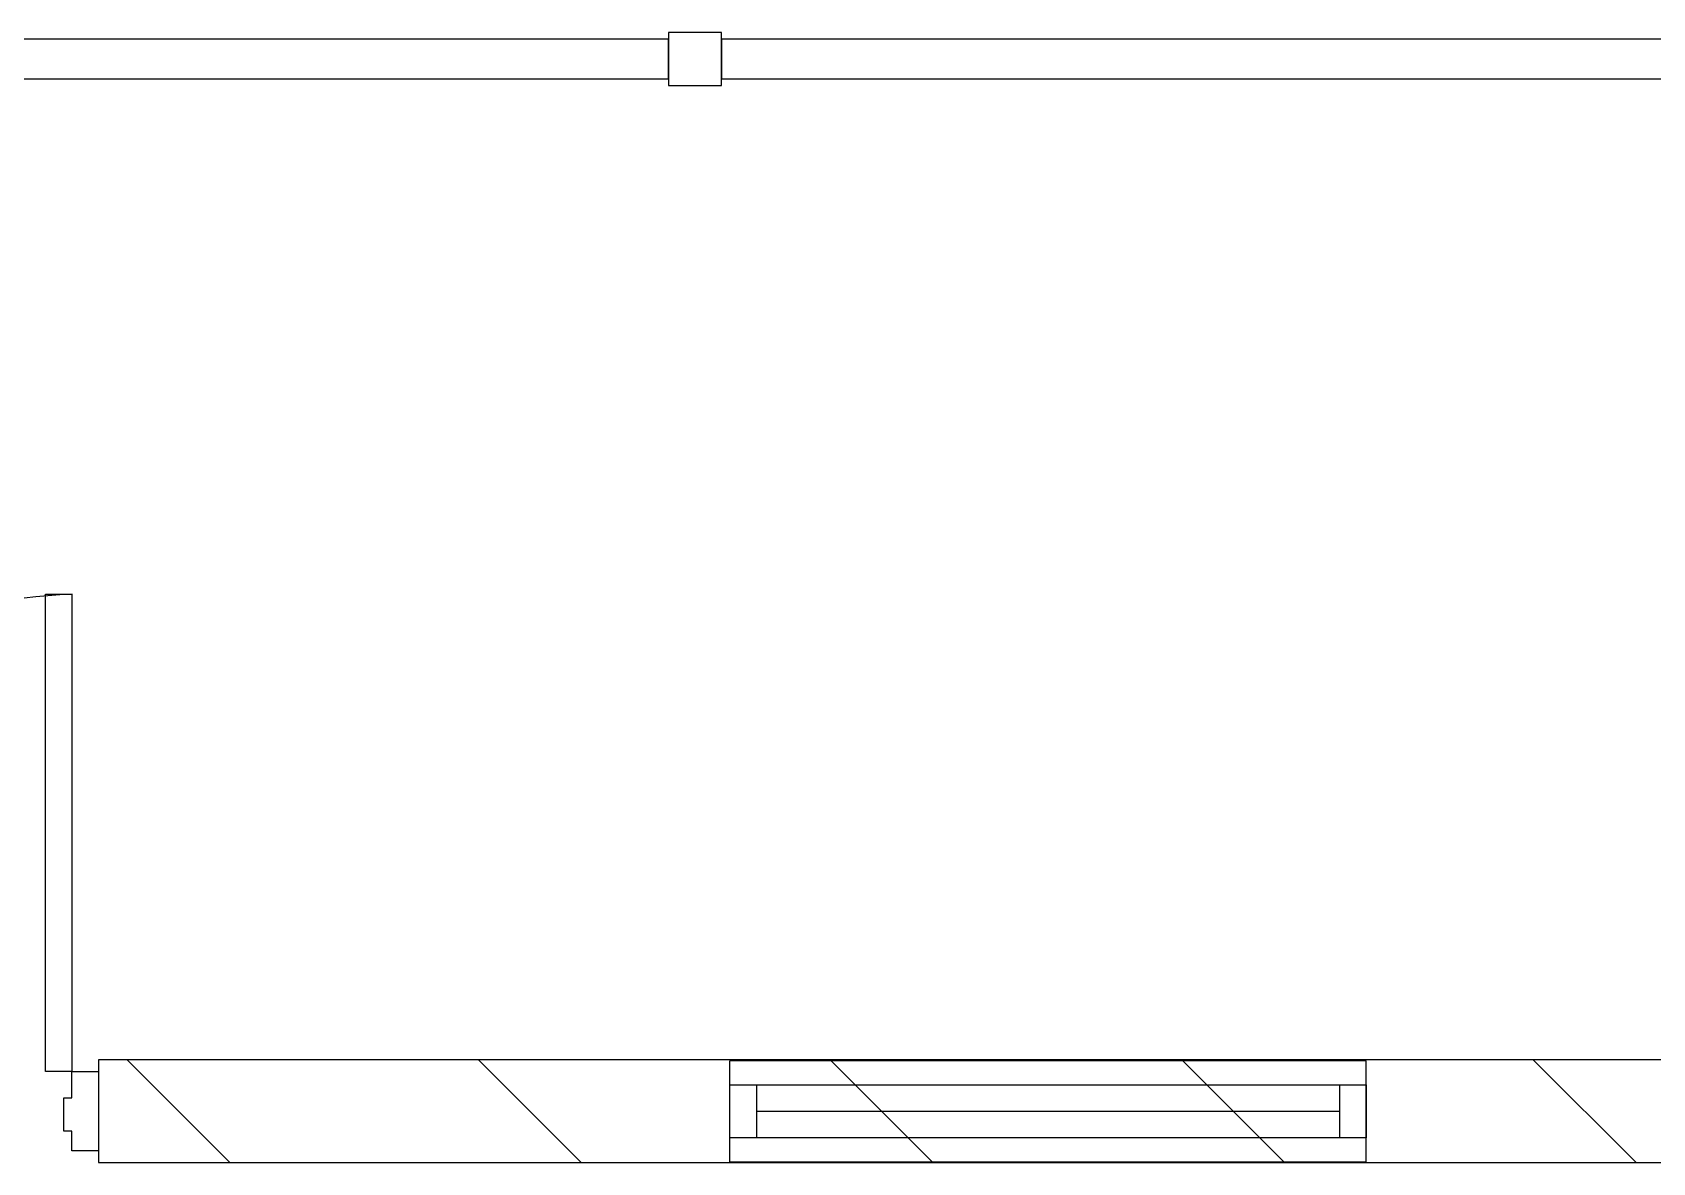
# Model space of a CAD drawing. Header units: inches. Extents: x -233729 to 737493, y -275239 to 196021.
# Drawn here: x 368896 to 372000, y -218222 to -216057 of the extents above; entities that cross this region are included whole.
import ezdxf

# ---------------------------------------------------------------- set-up
doc = ezdxf.new("R2010")
doc.units = ezdxf.units.IN
doc.header["$MEASUREMENT"] = 0
for name, color, linetype in [('_FL_FAC_OFFICES', 252, 'Continuous'), ('_FL_FAC_SAFETY', 2, 'Continuous'), ('_FL_FAC_WALLS', 252, 'Continuous')]:
    doc.layers.add(name, color=color, linetype=linetype)

# ---------------------------------------------------------------- blocks, each defined once
blk = doc.blocks.new('*U163')
at = {"color": 0}
for points in [[(1215.5, 895.8), (1164.7, 895.8), (1164.7, 946.6), (1317.1, 946.6), (1317.1, 895.8), (1279, 895.8), (1279, 879.9), (1215.5, 879.9)], [(1164.7, 895.8), (1164.7, 845), (250.3, 845), (250.3, 895.8)], [(1215.5, -18.6), (1164.7, -18.6), (1164.7, -69.4), (1317.1, -69.4), (1317.1, -18.6), (1279, -18.6), (1279, -2.7), (1215.5, -2.7)]]:
    blk.add_lwpolyline(points, close=True, dxfattribs=at)
blk.add_arc((1201.1, 932.2), 951.5, 182.1901, 267.8099, dxfattribs=at)
blk = doc.blocks.new('Safety Rail_Logistics')
at = {"color": 0}
for points in [[(9702.8, -101.6), (9804.4, -101.6), (9804.4, 0), (9702.8, 0)], [(7366, -12.7), (7366, -88.9), (9702.8, -88.9), (9702.8, -12.7)], [(9804.4, -12.7), (9804.4, -88.9), (12141.2, -88.9), (12141.2, -12.7)]]:
    blk.add_lwpolyline(points, close=True, dxfattribs=at)
blk = doc.blocks.new('FL_Building')
at = {"layer": '_FL_FAC_OFFICES', "transparency": 33554687}
h = blk.add_hatch(dxfattribs=at)
h.set_pattern_fill('ANSI31', color=8, scale=150, angle=90)
h.set_pattern_definition([(135, (830121.37, -942416.37), (-336.7596, -336.7596), [])])
h.paths.add_polyline_path([(2255922.5, -302305.1), (2255922.5, -302501.9), (2259580.1, -302501.9), (2259580.1, -302305.1)])
at = {"layer": '_FL_FAC_OFFICES', "color": 0}
for p, q in [((2257132, -302500.3), (2257132, -302306.7)), ((2257132, -302500.3), (2257132, -302306.7)), ((2258351.2, -302306.7), (2257132, -302306.7)), ((2258351.2, -302500.3), (2258351.2, -302306.7)), ((2258351.2, -302500.3), (2258351.2, -302306.7)), ((2257132, -302454.3), (2257132, -302352.7)), ((2257132, -302352.7), (2257182.8, -302352.7)), ((2257132, -302352.7), (2257182.8, -302352.7)), ((2257132, -302352.7), (2258351.2, -302352.7)), ((2257182.8, -302352.7), (2257182.8, -302454.3)), ((2257182.8, -302352.7), (2257182.8, -302454.3)), ((2258300.4, -302454.3), (2258300.4, -302352.7)), ((2258300.4, -302352.7), (2258351.2, -302352.7)), ((2258300.4, -302352.7), (2258351.2, -302352.7)), ((2258300.4, -302454.3), (2258300.4, -302352.7)), ((2258351.2, -302352.7), (2258351.2, -302454.3)), ((2258351.2, -302352.7), (2258351.2, -302454.3)), ((2257182.8, -302403.5), (2258300.4, -302403.5)), ((2257182.8, -302454.3), (2257132, -302454.3)), ((2257182.8, -302454.3), (2257132, -302454.3)), ((2258351.2, -302454.3), (2257132, -302454.3)), ((2258351.2, -302454.3), (2258300.4, -302454.3)), ((2258351.2, -302454.3), (2258300.4, -302454.3)), ((2257132, -302500.3), (2258351.2, -302500.3))]:
    blk.add_line(p, q, dxfattribs=at)
blk.add_lwpolyline([(2255922.5, -302305.1), (2255922.5, -302501.9), (2259580.1, -302501.9), (2259580.1, -302305.1)], close=True, dxfattribs=at)
at = {"layer": '_FL_FAC_OFFICES', "color": 0, "rotation": 270}
blk.add_blockref('*U163', (2254975.9, -301162.6), dxfattribs=at)
at = {"layer": '_FL_FAC_SAFETY'}
blk.add_blockref('Safety Rail_Logistics', (2247311.9, -300336.6), dxfattribs=at)
blk = doc.blocks.new('A$C667968a6')
at = {"layer": '_FL_FAC_WALLS', "linetype": 'Continuous', "lineweight": -3}
blk.add_blockref('FL_Building', (-2249813.7, 156686.2), dxfattribs=at)

msp = doc.modelspace()

# ---------------------------------------------------------------- block references
msp.add_blockref('A$C667968a6', (362913.6874, -72406.61113, -162219.4368))

doc.saveas('drawing.dxf')
